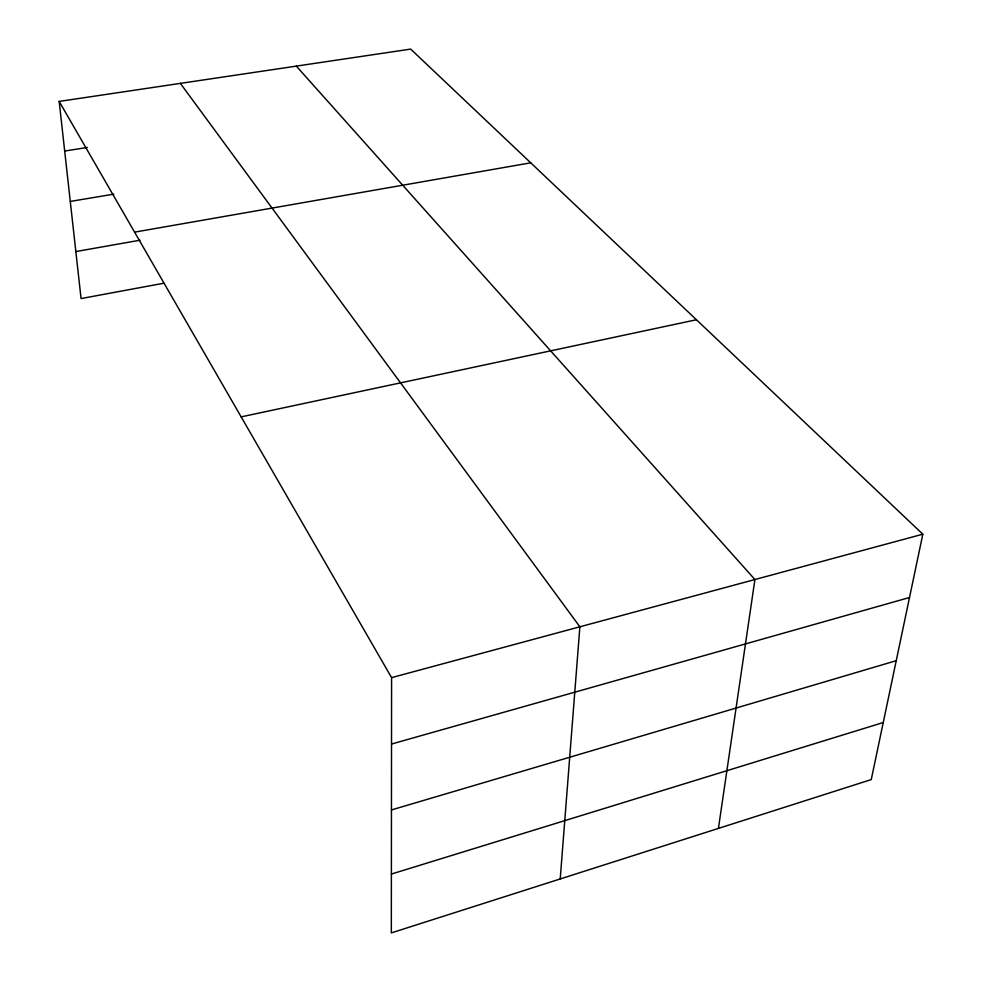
<?xml version="1.0" encoding="UTF-8"?>
<svg xmlns="http://www.w3.org/2000/svg" width="982" height="982" viewBox="0 0 982 982"><rect width="100%" height="100%" fill="white"/><g stroke="black" fill="none" stroke-linecap="round" stroke-linejoin="round"><path stroke-width="1.47" d="M59.178 101.416L391.585 677.641L391.327 932.9L871.255 779.585L922.822 534.196L410.685 49.1L59.178 101.416L81.064 298.565L163.834 283.209M560.219 878.951L579.871 626.798L180.369 83.384M718.419 828.415L754.913 579.54L296.331 66.125M391.388 874.054L883.248 722.531M391.45 809.941L896.235 660.702M391.511 744.037L909.516 597.51M391.585 677.641L922.822 534.196M241.142 416.871L696.422 319.751M75.847 251.552L139.984 240.222M134.595 232.145L530.734 162.816M70.287 201.433L113.765 194.154M64.689 151.044L87.3 147.472"/></g></svg>
